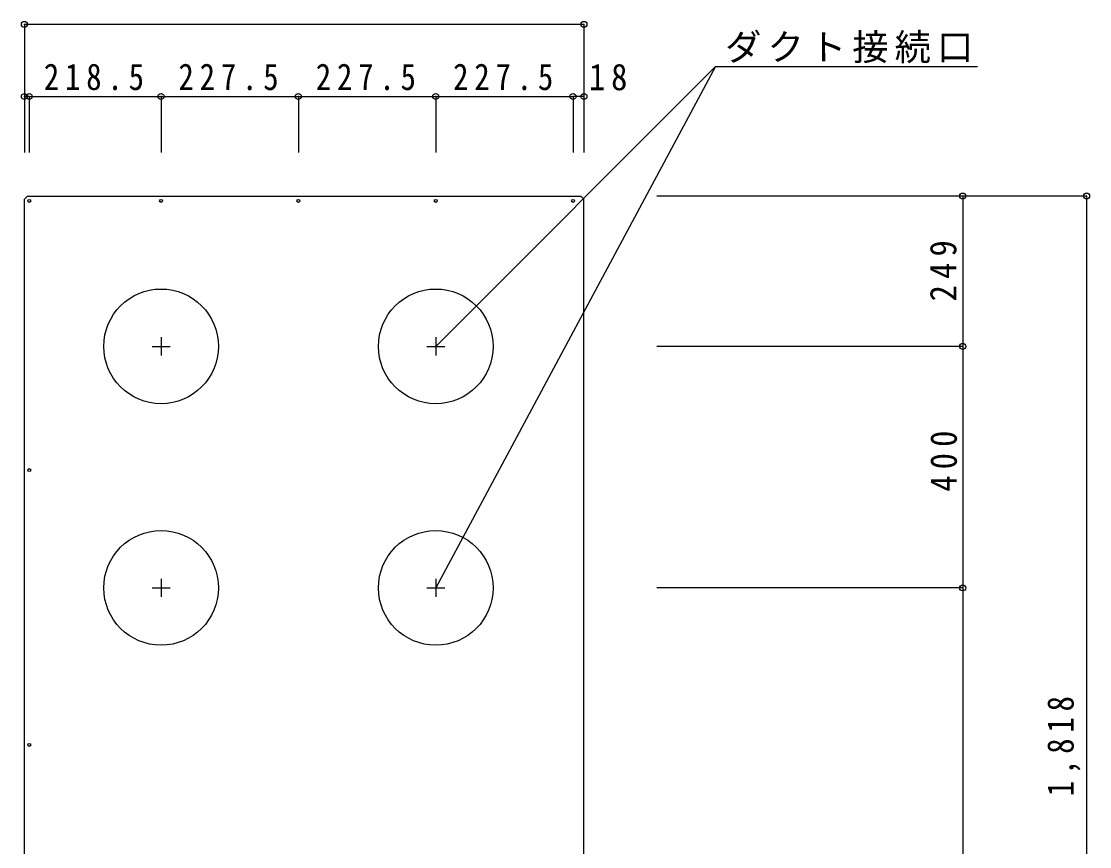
# Model space of a CAD drawing. Units: millimetres at full size, sheet at 1:20; details may follow other scales. Extents: x -4150 to 1803, y -5254 to 5444.
# Drawn here: x 34 to 1803, y -3673 to -2306 of the extents above; entities that cross this region are included whole.
import ezdxf

# ---------------------------------------------------------------- set-up
doc = ezdxf.new("R2010")
doc.units = ezdxf.units.MM
doc.header["$LTSCALE"] = 20
doc.header["$PDMODE"] = 32
doc.header["$PDSIZE"] = 10
doc.linetypes.add('CHAIN1', pattern=[8, 5, -1, 1, -1])
doc.layers.add('0-0', color=7, linetype='Continuous')
doc.styles.add('ＭＳ ゴシック', font='')
doc.styles.get('ＭＳ ゴシック').set_extended_font_data('MS Gothic')

msp = doc.modelspace()

# ---------------------------------------------------------------- linework, layer by layer
at = {"layer": '0-0'}
for p, q in [((38.71, -2311.31), (38.71, -2523.37)), ((965.71, -2311.31), (38.71, -2311.31)), ((965.71, -2311.31), (965.71, -2523.37)), ((965.71, -2311.31), (965.71, -2523.37)), ((1183.72, -2381.09), (720.21, -3244.6)), ((46.71, -2430.74), (38.71, -2430.74)), ((38.71, -2430.74), (38.71, -2523.37)), ((46.71, -2430.74), (46.71, -2523.37)), ((46.71, -2430.74), (265.21, -2430.74)), ((46.71, -2430.74), (46.71, -2523.37)), ((265.21, -2430.74), (265.21, -2523.37)), ((265.21, -2430.74), (492.71, -2430.74)), ((492.71, -2430.74), (492.71, -2523.37)), ((492.71, -2430.74), (720.21, -2430.74)), ((720.21, -2430.74), (720.21, -2523.37)), ((947.71, -2430.74), (947.71, -2523.37)), ((965.71, -2430.74), (947.71, -2430.74)), ((965.71, -2430.74), (965.71, -2523.37)), ((43.71, -2595.6), (38.71, -2600.6)), ((38.71, -4408.6), (38.71, -2600.6)), ((43.71, -2595.6), (960.71, -2595.6)), ((960.71, -2595.6), (965.71, -2600.6)), ((965.71, -4408.6), (965.71, -2600.6)), ((1798.39, -2595.6), (1086.39, -2595.6)), ((1593.22, -2595.6), (1086.39, -2595.6)), ((1593.22, -2595.6), (1593.22, -2844.6)), ((1798.39, -2595.6), (1798.39, -4413.6)), ((1593.22, -2844.6), (1086.39, -2844.6)), ((1593.22, -2844.6), (1086.39, -2844.6)), ((1593.22, -2844.6), (1593.22, -3244.6)), ((1593.22, -3244.6), (1086.39, -3244.6)), ((1593.22, -3244.6), (1593.22, -4288.6))]:
    msp.add_line(p, q, dxfattribs=at)
at = {"layer": '0-0', "linetype": 'CHAIN1'}
for p, q in [((265.21, -2829.6), (265.21, -2859.6)), ((720.21, -2829.6), (720.21, -2859.6)), ((250.21, -2844.6), (280.21, -2844.6)), ((705.21, -2844.6), (735.21, -2844.6)), ((265.21, -3229.6), (265.21, -3259.6)), ((720.21, -3229.6), (720.21, -3259.6)), ((250.21, -3244.6), (280.21, -3244.6)), ((705.21, -3244.6), (735.21, -3244.6))]:
    msp.add_line(p, q, dxfattribs=at)
at = {"layer": '0-0'}
for points in [[(720.21, -2844.6), (1183.72, -2381.09), (1617.58, -2381.09)], [(720.21, -2430.74), (947.71, -2430.74), (947.71, -2523.37)]]:
    msp.add_lwpolyline(points, dxfattribs=at)
for centre, radius in [((46.71, -2603.6), 2.5), ((265.21, -2603.6), 2.5), ((492.71, -2603.6), 2.5), ((720.21, -2603.6), 2.5), ((947.71, -2603.6), 2.5), ((265.21, -2844.6), 95), ((720.21, -2844.6), 95), ((46.71, -3049.6), 2.5), ((265.21, -3244.6), 95), ((720.21, -3244.6), 95), ((46.71, -3504.6), 2.5)]:
    msp.add_circle(centre, radius, dxfattribs=at)
for p in [(38.71, -2311.31), (965.71, -2311.31), (38.71, -2430.74), (46.71, -2430.74), (265.21, -2430.74), (492.71, -2430.74), (720.21, -2430.74), (947.71, -2430.74), (965.71, -2430.74), (1593.22, -2595.6), (1798.39, -2595.6), (1593.22, -2844.6), (1593.22, -3244.6)]:
    msp.add_point(p, dxfattribs=at)

# ---------------------------------------------------------------- texts
at = {"layer": '0-0', "char_height": 43.99, "attachment_point": 7, "style": 'ＭＳ ゴシック'}
for s, insert in [('\\T1.17;ダクト接続口', (1199.63, -2375.63)), ('\\T1.38;\\W0.85;218.5', (70.96, -2420.74)), ('\\T1.38;\\W0.85;227.5', (293.96, -2420.74)), ('\\T1.38;\\W0.85;227.5', (521.46, -2420.74)), ('\\T1.38;\\W0.85;227.5', (748.96, -2420.74)), ('\\T1.36;\\W0.9;18', (974.07, -2421.05))]:
    msp.add_mtext(s, dxfattribs=dict(at, insert=insert))
at = {"layer": '0-0', "char_height": 43.99, "attachment_point": 7, "rotation": 90, "style": 'ＭＳ ゴシック'}
for s, insert in [('\\T1.38;\\W0.9;249', (1583.22, -2770.1)), ('\\T1.38;\\W0.9;400', (1584.07, -3085.38)), ('\\T1.38;\\W0.85;1,818', (1788.39, -3589.6))]:
    msp.add_mtext(s, dxfattribs=dict(at, insert=insert))

doc.saveas('drawing.dxf')
